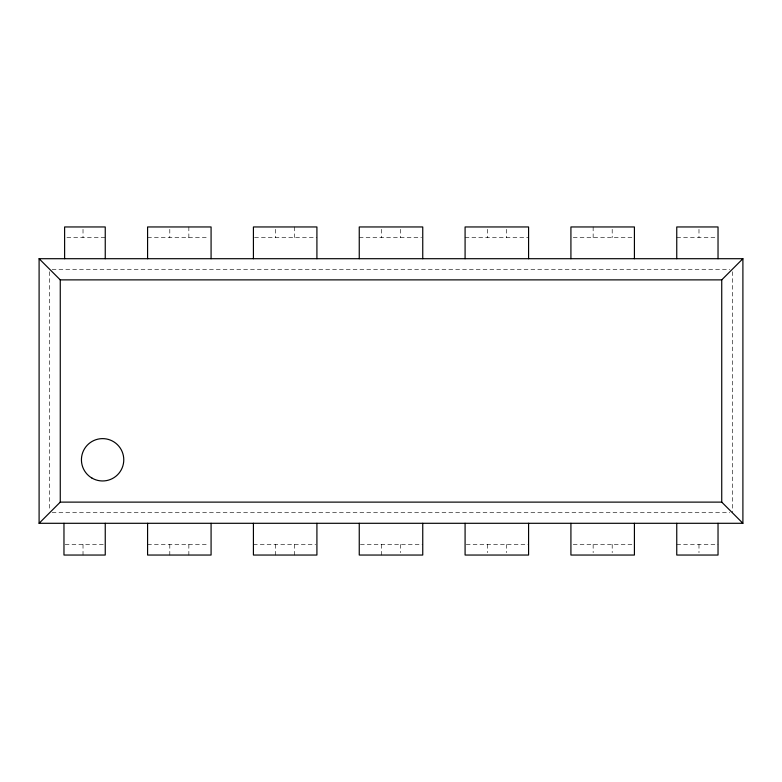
<?xml version="1.0" encoding="UTF-8"?>
<svg xmlns="http://www.w3.org/2000/svg" width="782" height="782" viewBox="0 0 782 782"><rect width="100%" height="100%" fill="white"/><g stroke="black" fill="none" stroke-linecap="round" stroke-linejoin="round"><path stroke-width="0.59" stroke-dasharray="3.91 2.93" d="M66.91 237.542L105.247 237.542M147.583 237.542L208.745 237.542M254.58 237.542L316.915 237.542M359.251 237.542L421.576 237.542M465.085 237.542L528.583 237.542M573.255 237.542L633.254 237.542M676.753 237.542L716.84 237.542M52.13 269.291L729.87 269.291M52.13 512.709L729.87 512.709M65.16 544.458L105.247 544.458M147.583 544.458L208.745 544.458M253.417 544.458L315.742 544.458M360.424 544.458L422.749 544.458M466.258 544.458L528.583 544.458M573.255 544.458L634.417 544.458M676.753 544.458L718.032 544.458M732.314 271.725L732.314 512.709M698.981 229.312L698.981 237.542M698.981 544.458L698.981 552.688M612.198 229.312L612.198 237.542M612.198 544.458L612.198 552.688M593.147 226.956L593.147 237.542M593.147 544.458L593.147 552.688M506.365 229.312L506.365 237.542M506.365 544.458L506.365 552.688M487.313 229.312L487.313 237.542M487.313 544.458L487.313 552.688M400.521 229.312L400.521 237.542M400.521 544.458L400.521 552.688M381.479 229.312L381.479 237.542M381.479 544.458L381.479 555.044M294.687 226.956L294.687 237.542M294.687 544.458L294.687 555.044M275.635 229.312L275.635 237.542M275.635 544.458L275.635 555.044M188.853 226.956L188.853 237.542M188.853 544.458L188.853 555.044M169.802 229.312L169.802 237.542M169.802 544.458L169.802 555.044M83.019 229.312L83.019 237.542M83.019 544.458L83.019 555.044M49.686 271.725L49.686 510.275"/><path stroke-width="1.17" d="M39.1 523.295L60.263 502.122L721.737 502.122L742.9 523.295L742.9 258.705L39.1 258.705L39.1 523.295L742.9 523.295M39.1 258.705L60.263 279.878L721.737 279.878L742.9 258.705M721.737 279.878L721.737 502.122M718.032 258.705L718.032 226.956L676.753 226.956L676.753 258.705M718.032 523.295L718.032 555.044L676.753 555.044L676.753 523.295M634.417 258.705L634.417 226.956L570.919 226.956L570.919 258.705M634.417 523.295L634.417 555.044L570.919 555.044L570.919 523.295M528.583 258.705L528.583 226.956L465.085 226.956L465.085 258.705M528.583 523.295L528.583 555.044L465.085 555.044L465.085 523.295M422.749 258.705L422.749 226.956L359.251 226.956L359.251 258.705M422.749 523.295L422.749 555.044L359.251 555.044L359.251 523.295M316.915 258.705L316.915 226.956L253.417 226.956L253.417 258.705M316.915 523.295L316.915 555.044L253.417 555.044L253.417 523.295M211.081 258.705L211.081 226.956L147.583 226.956L147.583 258.705M211.081 523.295L211.081 555.044L147.583 555.044L147.583 523.295M105.247 258.705L105.247 226.956L64.613 226.956L64.613 258.705M105.247 523.295L105.247 555.044L63.968 555.044L63.968 523.295M60.263 279.878L60.263 502.122M92.022 478.125A21.163 21.163 0 0 0 123.771 459.796A21.163 21.163 0 0 0 92.022 441.459A21.163 21.163 0 0 0 92.022 478.125"/></g></svg>
